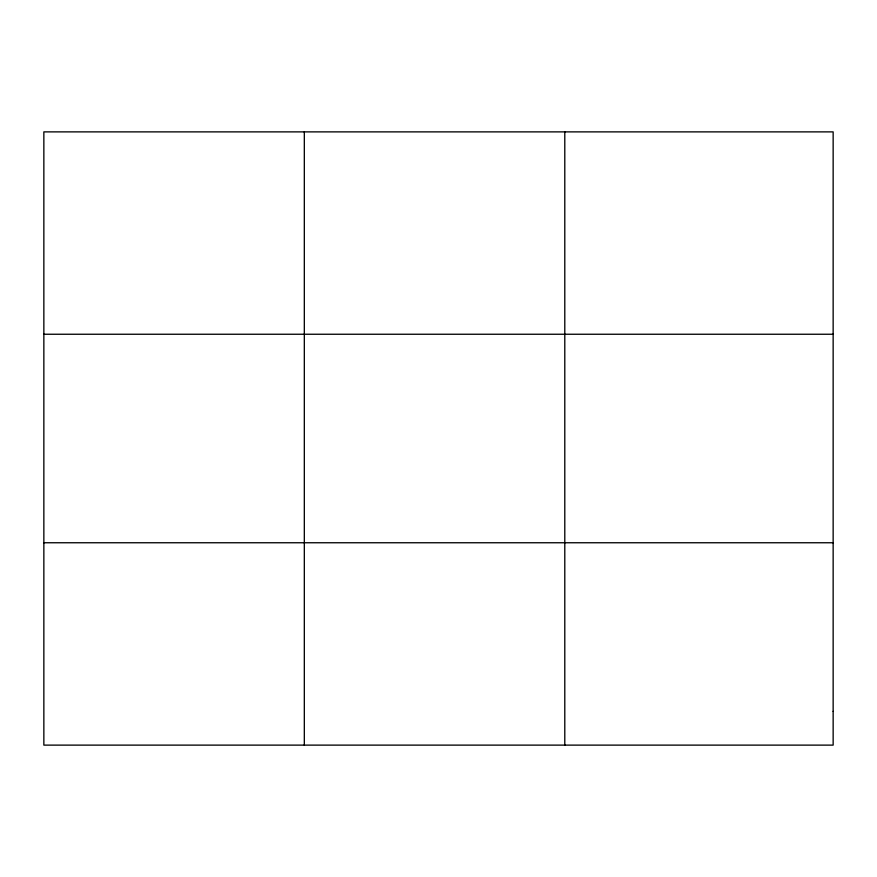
<?xml version="1.0" encoding="UTF-8"?>
<svg xmlns="http://www.w3.org/2000/svg" width="877" height="877" viewBox="0 0 877 877"><rect width="100%" height="100%" fill="white"/><g stroke="black" fill="none" stroke-linecap="round" stroke-linejoin="round"><path stroke-width="1.32" d="M304.319 745.121L304.319 131.879M564.788 745.121L564.788 131.879M43.85 334.247L833.15 334.247M43.85 542.753L833.15 542.753M833.15 711.39L833.15 745.121L43.85 745.121L43.85 131.879L833.15 131.879L833.15 711.39"/></g></svg>
